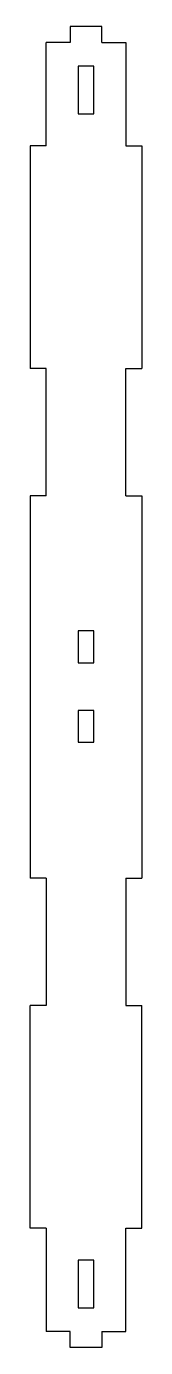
# Model space of a CAD drawing. Header units: millimetres. Extents: x -445 to -410, y -485 to -70.
import ezdxf

# ---------------------------------------------------------------- set-up
doc = ezdxf.new("R2010")
doc.units = ezdxf.units.MM

msp = doc.modelspace()

# ---------------------------------------------------------------- linework, layer by layer
at = {"color": 7, "linetype": 'Continuous', "lineweight": 25}
for p, q in [((-432.5, -70), (-432.5, -75)), ((-422.5, -70), (-432.5, -70)), ((-422.5, -75), (-422.5, -70)), ((-440, -107.5), (-440, -75)), ((-432.5, -75), (-440, -75)), ((-422.5, -75), (-415, -75)), ((-415, -75), (-415, -107.5)), ((-430, -82.5), (-430, -97.5)), ((-425, -82.5), (-430, -82.5)), ((-425, -97.5), (-425, -82.5)), ((-430, -97.5), (-425, -97.5)), ((-445, -107.5), (-445, -177.5)), ((-440, -107.5), (-445, -107.5)), ((-415, -107.5), (-410, -107.5)), ((-410, -107.5), (-410, -177.5)), ((-440, -177.5), (-445, -177.5)), ((-440, -217.5), (-440, -177.5)), ((-415, -177.5), (-410, -177.5)), ((-415, -217.5), (-415, -177.5)), ((-445, -217.5), (-445, -337.5)), ((-440, -217.5), (-445, -217.5)), ((-415, -217.5), (-410, -217.5)), ((-410, -217.5), (-410, -337.5)), ((-430, -259.86), (-430, -269.86)), ((-425, -259.86), (-430, -259.86)), ((-425, -269.86), (-425, -259.86)), ((-430, -269.86), (-425, -269.86)), ((-430, -284.86), (-430, -294.86)), ((-425, -284.86), (-430, -284.86)), ((-425, -294.86), (-425, -284.86)), ((-430, -294.86), (-425, -294.86)), ((-440, -337.5), (-445, -337.5)), ((-440, -337.5), (-440, -377.5)), ((-415, -337.5), (-410, -337.5)), ((-415, -337.5), (-415, -377.5)), ((-445, -447.5), (-445, -377.5)), ((-440, -377.5), (-445, -377.5)), ((-415, -377.5), (-410, -377.5)), ((-410, -447.5), (-410, -377.5)), ((-440, -447.5), (-445, -447.5)), ((-440, -447.5), (-440, -480)), ((-415, -447.5), (-410, -447.5)), ((-415, -480), (-415, -447.5)), ((-430, -457.5), (-430, -472.5)), ((-425, -457.5), (-430, -457.5)), ((-425, -472.5), (-425, -457.5)), ((-430, -472.5), (-425, -472.5)), ((-432.5, -480), (-440, -480)), ((-432.5, -485), (-432.5, -480)), ((-422.5, -480), (-415, -480)), ((-422.5, -480), (-422.5, -485)), ((-422.5, -485), (-432.5, -485))]:
    msp.add_line(p, q, dxfattribs=at)

doc.saveas('drawing.dxf')
